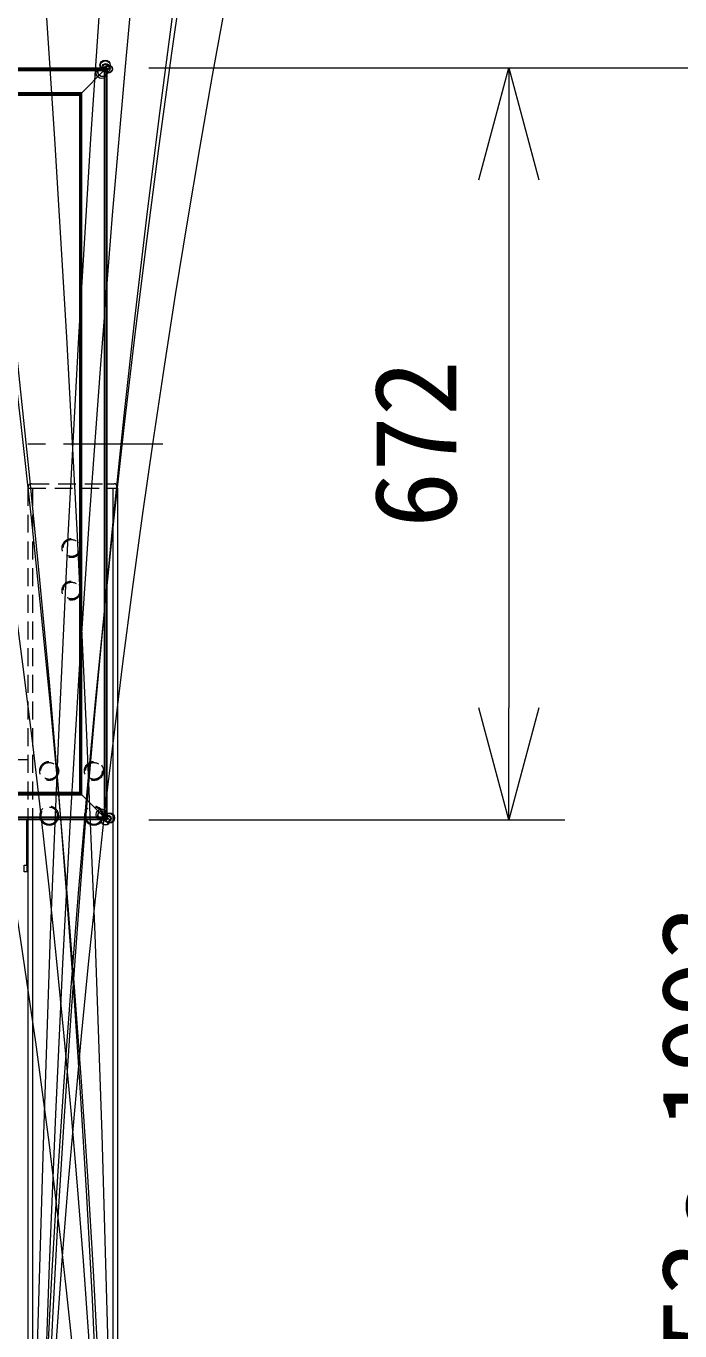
# Model space of a CAD drawing. Units: millimetres, scale not verified. Extents: x -4448 to 4505, y -700 to 8946.
# Drawn here: x -10.78 to 3.82, y 12.77 to 41.89 of the extents above; entities that cross this region are included whole.
import ezdxf
from ezdxf.enums import TextEntityAlignment as Align

# ---------------------------------------------------------------- set-up
doc = ezdxf.new("R2010")
doc.units = ezdxf.units.MM
doc.header["$LTSCALE"] = 0.125
doc.linetypes.add('USER1', pattern=[4.7625, 3.175, -1.5875])
doc.linetypes.add('USER2', pattern=[28.575, 19.05, -3.175, 3.175, -3.175])
for name, color, linetype, lineweight in [('0-0_0', 7, 'Continuous', 18), ('0-4_SUNPO', 3, 'Continuous', 18), ('0-5_GAIKEI', 1, 'Continuous', 18)]:
    doc.layers.add(name, color=color, linetype=linetype, lineweight=lineweight)
doc.styles.add('ＭＳ ゴシック', font='')
doc.styles.get('ＭＳ ゴシック').set_extended_font_data('MS Gothic')

# ---------------------------------------------------------------- blocks, each defined once
blk = doc.blocks.new('D7')
at = {"layer": '0-4_SUNPO'}
blk.add_line((185.4556, 102.4644), (201.1572, 102.4644), dxfattribs=at)
at = {"layer": '0-4_SUNPO', "color": 7, "style": 'ＭＳ ゴシック'}
blk.add_text('1653～1993', height=1.833, rotation=90, dxfattribs=at).set_placement((199.2822, 71.3049), align=Align.BOTTOM_LEFT)
blk = doc.blocks.new('_Open30')
at = {"layer": '0-0_0'}
blk.add_line((0, 0), (-1, 0), dxfattribs=at)
blk.add_lwpolyline([(-1, 0.26795), (0, 0), (-1, -0.26795)], dxfattribs=at)
blk = doc.blocks.new('D4')
at = {"layer": '0-4_SUNPO'}
for p, q in [((185.4556, 102.4644), (194.7499, 102.4644)), ((193.4999, 99.9644), (193.4999, 88.1794)), ((185.4556, 85.6794), (194.7499, 85.6794))]:
    blk.add_line(p, q, dxfattribs=at)
at = {"layer": '0-4_SUNPO', "xscale": 2.5, "yscale": 2.5}
for p, rotation in [((193.4999, 102.4644), 90), ((193.4999, 85.6794), 270)]:
    blk.add_blockref('_Open30', p, dxfattribs=dict(at, rotation=rotation))
at = {"layer": '0-4_SUNPO', "color": 7, "style": 'ＭＳ ゴシック'}
blk.add_text('672', height=1.833, rotation=90, dxfattribs=at).set_placement((192.8749, 92.1969), align=Align.BOTTOM_LEFT)

msp = doc.modelspace()

# ---------------------------------------------------------------- linework, layer by layer
at = {"layer": '0-5_GAIKEI', "color": 7}
for p, q in [((-37.687, 40.9648), (-9.042, 40.9648)), ((-9.042, 40.9575), (-9.042, 40.9648)), ((-9.042, 40.9598), (-9.0276, 40.9598)), ((-9.0276, 40.9598), (-9.0276, 40.9598)), ((-9.0223, 40.9576), (-9.0167, 40.952)), ((-8.9873, 40.9226), (-9.0167, 40.952)), ((-8.9873, 40.9226), (-8.9817, 40.917)), ((-8.9795, 40.9117), (-8.9795, 24.2329)), ((-8.9795, 40.9117), (-8.9795, 40.9117)), ((-8.9795, 31.6808), (-8.817, 31.6808)), ((-8.9795, 31.5808), (-8.7395, 31.5808)), ((-8.742, 31.5808), (-8.742, 31.6058)), ((-8.7395, 31.5808), (-8.7395, 23.7511)), ((-9.042, 24.1798), (-37.687, 24.1798)), ((-9.042, 24.1798), (-9.042, 24.1871)), ((-9.0276, 24.1848), (-9.042, 24.1848)), ((-9.0276, 24.1848), (-9.0276, 24.1848)), ((-9.0167, 24.1926), (-9.0223, 24.187)), ((-8.9873, 24.222), (-9.0167, 24.1926)), ((-8.9817, 24.2276), (-8.9873, 24.222)), ((-8.9795, 24.2329), (-8.9795, 24.2329)), ((-10.7645, 23.1698), (-10.7645, 24.1675)), ((-10.7395, 24.1675), (-10.7395, -3.8177)), ((-8.7395, 23.7511), (-8.7395, -3.8177)), ((-10.7395, 23.0198), (-10.7645, 23.0198))]:
    msp.add_line(p, q, dxfattribs=at)
at = {"layer": '0-5_GAIKEI'}
for p, q in [((-37.687, 40.9575), (-9.042, 40.9575)), ((-37.687, 40.9221), (-9.042, 40.9221)), ((-37.687, 40.9044), (-9.042, 40.9044)), ((-9.5301, 40.4142), (-9.0449, 40.8994)), ((-9.5301, 40.4142), (-9.0449, 40.8994)), ((-9.0449, 40.8994), (-9.042, 40.9023)), ((-9.0399, 40.8994), (-9.0449, 40.8994)), ((-9.042, 40.9221), (-9.042, 40.9575)), ((-9.042, 40.9044), (-9.042, 40.9221)), ((-9.042, 40.9171), (-9.0293, 40.9171)), ((-9.042, 40.9023), (-9.042, 40.9044)), ((-9.0399, 40.8994), (-9.0293, 40.9171)), ((-9.0222, 40.91), (-9.0399, 40.8994)), ((-9.0399, 40.8994), (-9.0399, 24.2452)), ((-9.0293, 40.9171), (-9.0291, 40.952)), ((-9.0293, 40.9171), (-9.0293, 40.9171)), ((-8.9873, 40.9102), (-9.0222, 40.91)), ((-9.0222, 40.91), (-9.0222, 24.2346)), ((-9.0222, 40.91), (-9.0222, 40.91)), ((-8.9868, 40.9098), (-8.9873, 40.9102)), ((-8.9868, 40.9098), (-8.9868, 24.2349)), ((-37.1989, 40.4142), (-9.5301, 40.4142)), ((-37.1828, 40.3981), (-9.5462, 40.3981)), ((-37.1674, 40.3827), (-9.5616, 40.3827)), ((-37.1589, 40.3742), (-9.5702, 40.3742)), ((-37.1386, 40.3539), (-9.5905, 40.3539)), ((-9.5906, 40.3537), (-9.5905, 40.3539)), ((-9.5906, 40.3537), (-9.5906, 24.7909)), ((-9.5905, 40.3539), (-9.5702, 40.3742)), ((-9.5905, 40.3539), (-9.5702, 40.3742)), ((-9.5905, 40.3539), (-9.5905, 24.7908)), ((-9.5702, 40.3742), (-9.5616, 40.3827)), ((-9.5702, 40.3742), (-9.5616, 40.3827)), ((-9.5702, 40.3742), (-9.5702, 24.7705)), ((-9.5616, 40.3827), (-9.5462, 40.3981)), ((-9.5616, 40.3827), (-9.5462, 40.3981)), ((-9.5616, 40.3827), (-9.5616, 24.7619)), ((-9.5462, 40.3981), (-9.5301, 40.4142)), ((-9.5462, 40.3981), (-9.5301, 40.4142)), ((-9.5462, 40.3981), (-9.5462, 24.7465)), ((-8.8395, 31.5808), (-8.8395, -3.8177)), ((-9.5616, 24.7619), (-37.1674, 24.7619)), ((-9.5702, 24.7705), (-37.1589, 24.7705)), ((-9.5905, 24.7908), (-37.1386, 24.7908)), ((-9.5906, 24.7909), (-9.5905, 24.7908)), ((-9.5702, 24.7705), (-9.5905, 24.7908)), ((-9.5702, 24.7705), (-9.5905, 24.7908)), ((-9.5616, 24.7619), (-9.5702, 24.7705)), ((-9.5616, 24.7619), (-9.5702, 24.7705)), ((-9.5462, 24.7465), (-9.5616, 24.7619)), ((-9.5462, 24.7465), (-9.5616, 24.7619)), ((-9.5301, 24.7304), (-37.1989, 24.7304)), ((-9.5301, 24.7304), (-9.5462, 24.7465)), ((-9.5301, 24.7304), (-9.5462, 24.7465)), ((-9.5301, 24.7304), (-9.0449, 24.2452)), ((-9.0449, 24.2452), (-9.5301, 24.7304)), ((-9.042, 24.2225), (-37.687, 24.2225)), ((-9.042, 24.1871), (-37.687, 24.1871)), ((-9.0449, 24.2452), (-9.0399, 24.2452)), ((-9.042, 24.2423), (-9.0449, 24.2452)), ((-9.042, 24.2402), (-9.042, 24.2423)), ((-9.042, 24.2225), (-9.042, 24.2402)), ((-9.0293, 24.2275), (-9.042, 24.2275)), ((-9.042, 24.1871), (-9.042, 24.2225)), ((-9.0399, 24.2452), (-9.0222, 24.2346)), ((-9.0291, 24.1926), (-9.0293, 24.2275)), ((-9.0222, 24.2346), (-8.9873, 24.2344)), ((-9.0222, 24.2346), (-9.0222, 24.2346)), ((-8.9873, 24.2344), (-8.9868, 24.2349))]:
    msp.add_line(p, q, dxfattribs=at)
at = {"layer": '0-5_GAIKEI', "color": 9, "linetype": 'USER2'}
msp.add_line((-38.5236, 32.5723), (-7.7257, 32.5723), dxfattribs=at)
at = {"layer": '0-5_GAIKEI', "color": 8, "linetype": 'USER1'}
for p, q in [((-10.7395, 31.5808), (-10.7395, 24.1675)), ((-10.737, 31.5808), (-10.737, 31.6058)), ((-10.737, 31.5808), (-8.9795, 31.5808)), ((-10.662, 31.6808), (-8.9795, 31.6808)), ((-10.6395, 31.5808), (-10.6395, 24.1675)), ((-10.7395, 25.5208), (-17.1145, 25.5208))]:
    msp.add_line(p, q, dxfattribs=at)
at = {"layer": '0-5_GAIKEI'}
for points in [[(-9.0291, 40.952), (-9.0296, 40.9525), (-9.042, 40.9525)], [(-37.1386, 40.3539), (-37.1385, 40.3537), (-9.5906, 40.3537), (-9.5905, 40.3539)], [(-9.5905, 24.7908), (-9.5906, 24.7909), (-37.1385, 24.7909), (-37.1386, 24.7908)], [(-9.5462, 24.7465), (-37.1828, 24.7465), (-37.1989, 24.7304)], [(-9.042, 24.2402), (-37.687, 24.2402), (-37.687, 24.2225)], [(-9.042, 24.1921), (-9.0296, 24.1921), (-9.0291, 24.1926)], [(-9.0293, 24.2275), (-9.0293, 24.2275), (-9.0399, 24.2452)], [(-10.6395, 24.1675), (-10.6395, -3.8177), (-10.7395, -3.8177)]]:
    msp.add_lwpolyline(points, dxfattribs=at)
at = {"layer": '0-5_GAIKEI', "color": 7}
msp.add_lwpolyline([(-10.822, 23.1698), (-10.7645, 23.1698), (-10.7645, 23.0198), (-10.822, 23.0198)], close=True, dxfattribs=at)
for centre, radius in [((28.6818, 4469.5797), 4476.6484), ((31.9418, 650.0371), 657.1058)]:
    msp.add_circle(centre, radius, dxfattribs=at)
at = {"layer": '0-5_GAIKEI'}
for centre, radius in [((-703.4456, -5.2344), 694.7083), ((656.7017, -5.2343), 694.6934), ((683.9517, -5.2343), 694.6934), ((487.0563, -6.0478), 524.9482), ((514.3063, -6.0478), 524.9482), ((-369.9026, -5.1048), 361.0653), ((314.9292, -5.0949), 352.821), ((342.1792, -5.0949), 352.821), ((-340.1119, -5.0514), 331.3746), ((293.3808, -5.0514), 331.3725), ((320.6308, -5.0514), 331.3725), ((-272.8914, -5.9889), 264.1541), ((226.2628, -5.9889), 264.2546), ((253.5128, -5.9889), 264.2546), ((-187.6003, -5.7848), 178.763), ((-29.3452, -6.167), 62.3832), ((-9.016, 41.0198), 0.1141), ((-9.0097, 41.014), 0.1068), ((-9.0928, 40.8464), 0.1235), ((-9.0775, 40.8661), 0.0986), ((-9.0734, 40.8618), 0.0988), ((-9.0026, 40.9834), 0.0753), ((-8.9999, 40.975), 0.0665), ((-9.0411, 40.8954), 0.0247), ((-9.0447, 40.9645), 0.0178), ((-9.0372, 40.9022), 0.0169), ((-9.0362, 40.9033), 0.0155), ((-9.0339, 40.9042), 0.0131), ((-9.0367, 40.962), 0.0093), ((-9.0093, 40.938), 0.0249), ((-9.0304, 40.9145), 0.00285), ((-9.0154, 40.9439), 0.0164), ((-8.9429, 40.9333), 0.0888), ((-8.9462, 40.9344), 0.0853), ((-9.0189, 40.9478), 0.0112), ((-8.9673, 40.9395), 0.0623), ((-9.0291, 40.9173), 0.00025), ((-9.0027, 40.9505), 0.0265), ((-9.0209, 40.9508), 0.00762), ((-9.0013, 40.93), 0.0249), ((-9.0228, 40.9549), 0.00304), ((-9.0234, 40.956), 0.00196), ((-9.0231, 40.9559), 0.00198), ((-9.0232, 40.9566), 0.00133), ((-9.0221, 40.9101), 0.00009), ((-8.9889, 40.9371), 0.027), ((-8.9948, 40.9234), 0.0156), ((-8.9896, 40.9191), 0.00889), ((-8.9876, 40.9179), 0.00654), ((-8.984, 40.9164), 0.00261), ((-8.9776, 40.9038), 0.00809), ((-8.9833, 40.9159), 0.00195), ((-8.9828, 40.9161), 0.00135), ((-9.0929, 24.2981), 0.1235), ((-9.0776, 24.2787), 0.0988), ((-9.0732, 24.2828), 0.0986), ((-9.006, 24.1482), 0.0888), ((-9.0049, 24.1515), 0.0853), ((-9.043, 24.246), 0.0237), ((-9.0406, 24.2487), 0.0241), ((-9.0371, 24.2424), 0.0168), ((-9.0362, 24.2417), 0.0157), ((-9.0359, 24.2406), 0.0147), ((-9.0355, 24.1829), 0.00809), ((-9.0093, 24.2066), 0.0249), ((-8.9195, 24.2213), 0.1141), ((-8.9253, 24.2149), 0.1068), ((-9.0159, 24.2001), 0.0156), ((-8.956, 24.2079), 0.0753), ((-8.9643, 24.2052), 0.0665), ((-9.0259, 24.2362), 0.00402), ((-9.0022, 24.1942), 0.027), ((-9.0202, 24.1949), 0.00889), ((-9.0214, 24.1929), 0.00654), ((-9.0013, 24.2146), 0.0249), ((-9.023, 24.1893), 0.00261), ((-9.0234, 24.1886), 0.00195), ((-9.0232, 24.1881), 0.00135), ((-9.022, 24.2344), 0.0003), ((-8.9888, 24.208), 0.0265), ((-8.9954, 24.2207), 0.0164), ((-8.9915, 24.2241), 0.0112), ((-8.9886, 24.2262), 0.00762), ((-8.9748, 24.25), 0.0178), ((-8.9844, 24.2281), 0.00304), ((-8.9773, 24.242), 0.0093), ((-8.9834, 24.2284), 0.00198), ((-8.9833, 24.2287), 0.00196), ((-8.9827, 24.2285), 0.00133)]:
    msp.add_circle(centre, radius, dxfattribs=at)
at = {"layer": '0-5_GAIKEI', "color": 8, "linetype": 'USER1'}
for centre, radius in [((-9.7645, 30.2458), 0.2125), ((-9.7645, 30.2458), 0.1875), ((-9.7645, 29.2958), 0.2125), ((-9.7645, 29.2958), 0.1875), ((-10.2645, 25.2708), 0.2125), ((-10.2645, 25.2708), 0.1875), ((-9.2645, 25.2708), 0.2125), ((-9.2645, 25.2708), 0.1875)]:
    msp.add_circle(centre, radius, dxfattribs=at)
at = {"layer": '0-5_GAIKEI', "color": 7}
for centre, radius, start, end in [((-9.0276, 40.9523), 0.0075, 45, 90), ((-8.817, 31.6058), 0.075, 0, 90), ((-9.0276, 24.1923), 0.0075, 270, 315), ((-8.987, 24.2329), 0.0075, 315, 0), ((-10.2645, 24.2708), 0.2125, 209.08202, 330.91798), ((-10.2645, 24.2708), 0.1875, 213.42667, 326.57333), ((-9.2645, 24.2708), 0.2125, 209.08202, 330.91798), ((-9.2645, 24.2708), 0.1875, 213.42667, 326.57333)]:
    msp.add_arc(centre, radius, start, end, dxfattribs=at)
at = {"layer": '0-5_GAIKEI', "color": 8, "linetype": 'USER1'}
for centre, radius, start, end in [((-10.662, 31.6058), 0.075, 90, 180), ((-10.2645, 24.2708), 0.2125, 330.91798, 209.08202), ((-9.2645, 24.2708), 0.2125, 330.91798, 209.08202), ((-10.2645, 24.2708), 0.1875, 326.57333, 213.42667), ((-9.2645, 24.2708), 0.1875, 326.57333, 213.42667)]:
    msp.add_arc(centre, radius, start, end, dxfattribs=at)
at = {"layer": '0-5_GAIKEI'}
for centre, major_axis, start_param, end_param in [((-9.0291, 40.9397), (0.0124, 0.0124), 6.2831853, 7.3303829), ((-8.9997, 40.9102), (0.0124, 0.0124), 5.2359878, 6.2831853), ((-9.0291, 24.205), (0.0124, -0.0124), 5.2359878, 6.2831853), ((-8.9997, 24.2344), (0.0124, -0.0124), 6.2831853, 7.3303829)]:
    msp.add_ellipse(centre, major_axis=major_axis, ratio=0.57735, start_param=start_param, end_param=end_param, dxfattribs=at)
at = {"layer": '0-5_GAIKEI', "color": 7}
for centre, major_axis, start_param, end_param in [((-9.0276, 40.9523), (0.0053, 0.0053), 6.2831853, 7.0686355), ((-8.987, 40.9117), (-0.0053, -0.0053), 2.3561424, 3.1415927), ((-9.0276, 24.1923), (-0.0053, 0.0053), 2.3561424, 3.1415927), ((-8.987, 24.2329), (0.0053, -0.0053), 0, 0.7854502)]:
    msp.add_ellipse(centre, major_axis=major_axis, ratio=0.999896, start_param=start_param, end_param=end_param, dxfattribs=at)

# ---------------------------------------------------------------- block references
at = {"layer": '0-4_SUNPO'}
for name in ['D7', 'D4']:
    msp.add_blockref(name, (-193.4976, -61.4996), dxfattribs=at)

doc.saveas('drawing.dxf')
